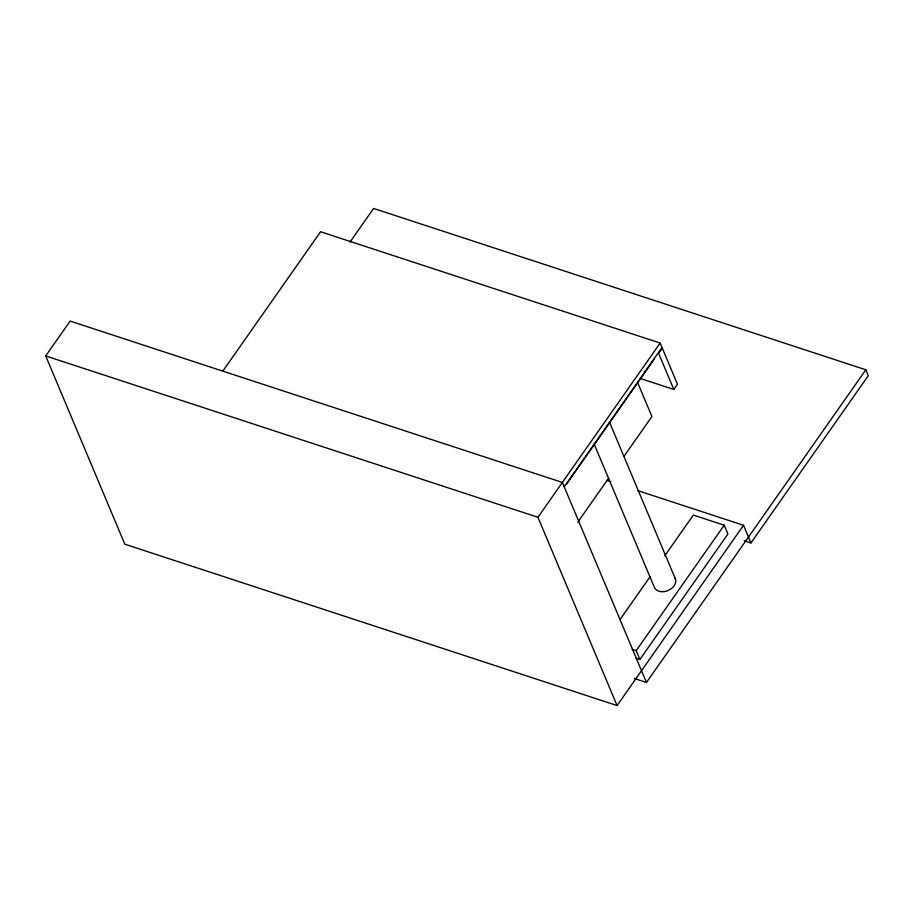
<?xml version="1.0" encoding="UTF-8"?>
<svg xmlns="http://www.w3.org/2000/svg" width="914" height="914" viewBox="0 0 914 914"><rect width="100%" height="100%" fill="white"/><g stroke="black" fill="none" stroke-linecap="round" stroke-linejoin="round"><path stroke-width="1.37" d="M637.766 490.612L743.539 525.287L617.076 705.551L124.841 544.207L45.7 355.934L70.15 321.088L562.373 482.432L646.461 682.472L865.832 369.793L373.598 208.449L349.971 242.141M222.799 371.13L320.586 231.745L660.159 343.047L662.022 347.457L564.235 486.842M617.076 705.551L537.935 517.278L660.159 343.047M566.337 484.431L654.344 358.985M577.762 522.225L608.724 478.091M624.205 456.017L651.911 416.521L637.744 382.817M673.812 389.455L677.468 384.234L662.33 348.2L658.663 353.421L673.812 389.455L639.983 378.373M620 619.612L650.151 576.631M664.821 555.723L693.338 515.073L724.208 525.196L727.921 534.016L639.914 659.462L635.881 658.137M639.914 659.462L636.201 650.631L724.208 525.196M744.179 540.711L750.954 542.939L868.3 375.677L865.832 369.793M606.588 480.387L610.655 481.724M45.7 355.934L537.935 517.278M632.18 649.317L636.201 650.631M634.259 678.474L646.461 682.472M743.539 525.287L750.954 542.939M609.455 422.039L675.469 579.088M594.111 443.964L654.07 586.617A11.356 8.386 -22.8 0 0 668.545 590.353A11.356 8.386 -22.8 0 0 674.486 577.134"/></g></svg>
